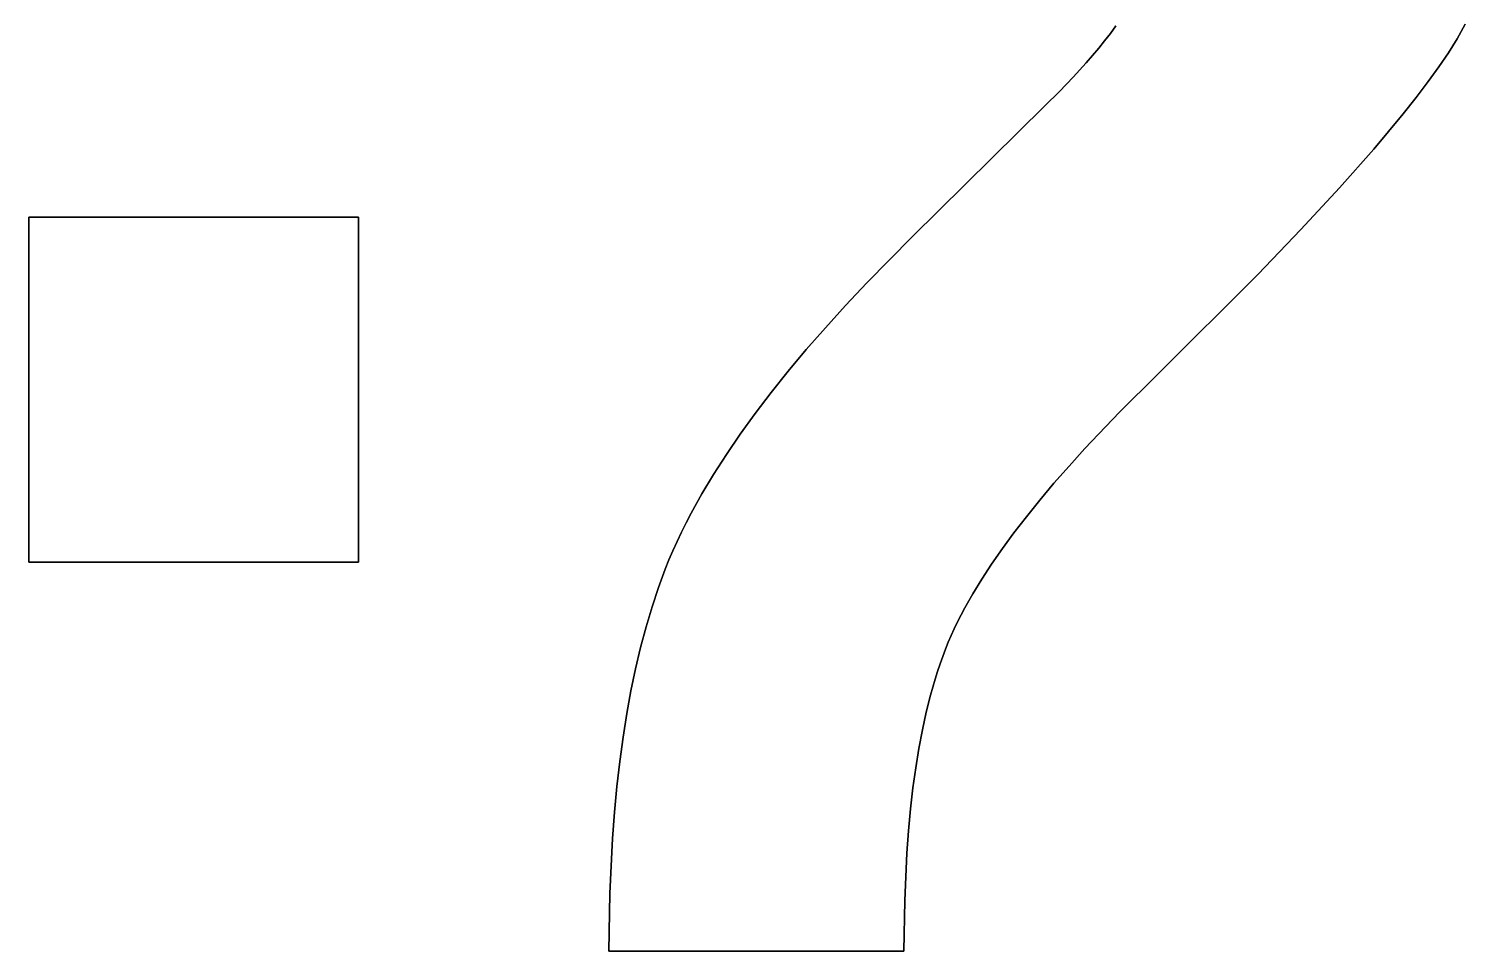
# Model space of a CAD drawing. Extents: x 2 to 30.6, y 1.7 to 37.1.
# Drawn here: x 1.99 to 29.54, y 1.65 to 19.34 of the extents above; entities that cross this region are included whole.
import ezdxf

# ---------------------------------------------------------------- set-up
doc = ezdxf.new("R2010")
doc.units = 0
doc.layers.add('DEFAULT', color=7, linetype='CONTINUOUS')

msp = doc.modelspace()

# ---------------------------------------------------------------- linework, layer by layer
at = {"layer": 'DEFAULT'}
for p, q in [((22.736, 19.247), (22.842, 19.39)), ((22.736, 19.247, 2.334), (22.842, 19.39, 2.334)), ((22.842, 19.39, 1.167), (22.736, 19.247, 1.167)), ((29.542, 19.42), (29.465, 19.28)), ((29.542, 19.42, 2.334), (29.465, 19.28, 2.334)), ((29.465, 19.28, 1.167), (29.542, 19.42, 1.167)), ((22.512, 18.963), (22.626, 19.105)), ((22.512, 18.963, 2.334), (22.626, 19.105, 2.334)), ((22.626, 19.105, 1.167), (22.512, 18.963, 1.167)), ((22.626, 19.105), (22.736, 19.247)), ((22.626, 19.105, 2.334), (22.736, 19.247, 2.334)), ((22.736, 19.247, 1.167), (22.626, 19.105, 1.167)), ((29.385, 19.143), (29.303, 19.008)), ((29.385, 19.143, 2.334), (29.303, 19.008, 2.334)), ((29.303, 19.008, 1.167), (29.385, 19.143, 1.167)), ((29.465, 19.28), (29.385, 19.143)), ((29.465, 19.28, 2.334), (29.385, 19.143, 2.334)), ((29.385, 19.143, 1.167), (29.465, 19.28, 1.167)), ((22.275, 18.683), (22.512, 18.963)), ((22.275, 18.683, 2.334), (22.512, 18.963, 2.334)), ((22.512, 18.963, 1.167), (22.275, 18.683, 1.167)), ((29.218, 18.876), (29.034, 18.606)), ((29.218, 18.876, 2.334), (29.034, 18.606, 2.334)), ((29.034, 18.606, 1.167), (29.218, 18.876, 1.167)), ((29.303, 19.008), (29.218, 18.876)), ((29.303, 19.008, 2.334), (29.218, 18.876, 2.334)), ((29.218, 18.876, 1.167), (29.303, 19.008, 1.167)), ((29.218, 18.876), (29.218, 18.876, 2.334)), ((22.023, 18.405), (22.275, 18.683)), ((22.023, 18.405, 2.334), (22.275, 18.683, 2.334)), ((22.275, 18.683, 1.167), (22.023, 18.405, 1.167)), ((29.034, 18.606), (28.828, 18.321)), ((29.034, 18.606, 2.334), (28.828, 18.321, 2.334)), ((28.828, 18.321, 1.167), (29.034, 18.606, 1.167)), ((21.758, 18.131), (22.023, 18.405)), ((21.758, 18.131, 2.334), (22.023, 18.405, 2.334)), ((22.023, 18.405, 1.167), (21.758, 18.131, 1.167)), ((28.828, 18.321), (28.601, 18.02)), ((28.828, 18.321, 2.334), (28.601, 18.02, 2.334)), ((28.601, 18.02, 1.167), (28.828, 18.321, 1.167)), ((21.479, 17.859), (21.758, 18.131)), ((21.479, 17.859, 2.334), (21.758, 18.131, 2.334)), ((21.758, 18.131, 1.167), (21.479, 17.859, 1.167)), ((28.601, 18.02), (28.351, 17.704)), ((28.601, 18.02, 2.334), (28.351, 17.704, 2.334)), ((28.351, 17.704, 1.167), (28.601, 18.02, 1.167)), ((18.937, 15.348), (21.479, 17.859)), ((18.937, 15.348, 2.334), (21.479, 17.859, 2.334)), ((21.479, 17.859, 1.167), (18.937, 15.348, 1.167)), ((21.479, 17.859, 2.334), (21.479, 17.859)), ((28.351, 17.704), (27.786, 17.026)), ((28.351, 17.704, 2.334), (27.786, 17.026, 2.334)), ((27.786, 17.026, 1.167), (28.351, 17.704, 1.167)), ((27.786, 17.026), (27.132, 16.286)), ((27.786, 17.026, 2.334), (27.132, 16.286, 2.334)), ((27.132, 16.286, 1.167), (27.786, 17.026, 1.167)), ((27.132, 16.286), (26.391, 15.484)), ((27.132, 16.286, 2.334), (26.391, 15.484, 2.334)), ((26.391, 15.484, 1.167), (27.132, 16.286, 1.167)), ((1.993, 15.721, -2.334), (8.318, 15.721, -2.334)), ((1.993, 15.721, -2.334), (1.993, 15.721)), ((1.993, 15.721), (8.318, 15.721)), ((1.993, 9.111, -2.334), (1.993, 15.721, -2.334)), ((1.993, 9.111), (1.993, 15.721)), ((8.318, 15.721, -1.167), (1.993, 15.721, -1.167)), ((1.993, 15.721, -1.167), (1.993, 9.111, -1.167)), ((5.156, 15.721, -2.334), (5.156, 15.721)), ((8.318, 15.721), (8.318, 15.721, -2.334)), ((8.318, 15.721, -2.334), (8.318, 9.111, -2.334)), ((8.318, 15.721), (8.318, 9.111)), ((8.318, 9.111, -1.167), (8.318, 15.721, -1.167)), ((26.391, 15.484), (25.562, 14.621)), ((26.391, 15.484, 2.334), (25.562, 14.621, 2.334)), ((25.562, 14.621, 1.167), (26.391, 15.484, 1.167)), ((18.063, 14.463), (18.937, 15.348)), ((18.063, 14.463, 2.334), (18.937, 15.348, 2.334)), ((18.937, 15.348, 1.167), (18.063, 14.463, 1.167)), ((18.937, 15.348), (18.937, 15.348, 2.334)), ((25.562, 14.621), (23.64, 12.71)), ((25.562, 14.621, 2.334), (23.64, 12.71, 2.334)), ((23.64, 12.71, 1.167), (25.562, 14.621, 1.167)), ((17.657, 14.03), (18.063, 14.463)), ((17.657, 14.03, 2.334), (18.063, 14.463, 2.334)), ((18.063, 14.463, 1.167), (17.657, 14.03, 1.167)), ((17.27, 13.603), (17.657, 14.03)), ((17.27, 13.603, 2.334), (17.657, 14.03, 2.334)), ((17.657, 14.03, 1.167), (17.27, 13.603, 1.167)), ((16.904, 13.183), (17.27, 13.603)), ((16.904, 13.183, 2.334), (17.27, 13.603, 2.334)), ((17.27, 13.603, 1.167), (16.904, 13.183, 1.167)), ((16.557, 12.769), (16.904, 13.183)), ((16.557, 12.769, 2.334), (16.904, 13.183, 2.334)), ((16.904, 13.183, 1.167), (16.557, 12.769, 1.167)), ((16.231, 12.361), (16.557, 12.769)), ((16.231, 12.361, 2.334), (16.557, 12.769, 2.334)), ((16.557, 12.769, 1.167), (16.231, 12.361, 1.167)), ((23.64, 12.71), (22.911, 11.986)), ((23.64, 12.71, 2.334), (22.911, 11.986, 2.334)), ((22.911, 11.986, 1.167), (23.64, 12.71, 1.167)), ((23.64, 12.71), (23.64, 12.71, 2.334)), ((1.993, 12.416, -2.334), (1.993, 12.416)), ((8.318, 12.416, -2.334), (8.318, 12.416)), ((15.925, 11.959), (16.231, 12.361)), ((15.925, 11.959, 2.334), (16.231, 12.361, 2.334)), ((16.231, 12.361, 1.167), (15.925, 11.959, 1.167)), ((15.639, 11.564), (15.925, 11.959)), ((15.639, 11.564, 2.334), (15.925, 11.959, 2.334)), ((15.925, 11.959, 1.167), (15.639, 11.564, 1.167)), ((22.911, 11.986), (22.249, 11.289)), ((22.911, 11.986, 2.334), (22.249, 11.289, 2.334)), ((22.249, 11.289, 1.167), (22.911, 11.986, 1.167)), ((15.374, 11.176), (15.639, 11.564)), ((15.374, 11.176, 2.334), (15.639, 11.564, 2.334)), ((15.639, 11.564, 1.167), (15.374, 11.176, 1.167)), ((15.128, 10.793), (15.374, 11.176)), ((15.128, 10.793, 2.334), (15.374, 11.176, 2.334)), ((15.374, 11.176, 1.167), (15.128, 10.793, 1.167)), ((22.249, 11.289), (21.943, 10.951)), ((22.249, 11.289, 2.334), (21.943, 10.951, 2.334)), ((21.943, 10.951, 1.167), (22.249, 11.289, 1.167)), ((14.902, 10.417), (15.128, 10.793)), ((14.902, 10.417, 2.334), (15.128, 10.793, 2.334)), ((15.128, 10.793, 1.167), (14.902, 10.417, 1.167)), ((21.943, 10.951), (21.654, 10.621)), ((21.943, 10.951, 2.334), (21.654, 10.621, 2.334)), ((21.654, 10.621, 1.167), (21.943, 10.951, 1.167)), ((21.654, 10.621), (21.381, 10.297)), ((21.654, 10.621, 2.334), (21.381, 10.297, 2.334)), ((21.381, 10.297, 1.167), (21.654, 10.621, 1.167)), ((14.697, 10.047), (14.902, 10.417)), ((14.697, 10.047, 2.334), (14.902, 10.417, 2.334)), ((14.902, 10.417, 1.167), (14.697, 10.047, 1.167)), ((21.381, 10.297), (21.126, 9.981)), ((21.381, 10.297, 2.334), (21.126, 9.981, 2.334)), ((21.126, 9.981, 1.167), (21.381, 10.297, 1.167)), ((14.602, 9.865), (14.697, 10.047)), ((14.602, 9.865, 2.334), (14.697, 10.047, 2.334)), ((14.697, 10.047, 1.167), (14.602, 9.865, 1.167)), ((21.126, 9.981), (20.887, 9.672)), ((21.126, 9.981, 2.334), (20.887, 9.672, 2.334)), ((20.887, 9.672, 1.167), (21.126, 9.981, 1.167)), ((14.426, 9.504), (14.512, 9.684)), ((14.426, 9.504, 2.334), (14.512, 9.684, 2.334)), ((14.512, 9.684, 1.167), (14.426, 9.504, 1.167)), ((14.512, 9.684), (14.602, 9.865)), ((14.512, 9.684, 2.334), (14.602, 9.865, 2.334)), ((14.602, 9.865, 1.167), (14.512, 9.684, 1.167)), ((20.887, 9.672), (20.665, 9.369)), ((20.887, 9.672, 2.334), (20.665, 9.369, 2.334)), ((20.665, 9.369, 1.167), (20.887, 9.672, 1.167)), ((14.346, 9.327), (14.426, 9.504)), ((14.346, 9.327, 2.334), (14.426, 9.504, 2.334)), ((14.426, 9.504, 1.167), (14.346, 9.327, 1.167)), ((20.665, 9.369), (20.459, 9.074)), ((20.665, 9.369, 2.334), (20.459, 9.074, 2.334)), ((20.459, 9.074, 1.167), (20.665, 9.369, 1.167)), ((8.318, 9.111, -2.334), (1.993, 9.111, -2.334)), ((8.318, 9.111), (1.993, 9.111)), ((1.993, 9.111), (1.993, 9.111, -2.334)), ((1.993, 9.111, -1.167), (8.318, 9.111, -1.167)), ((5.156, 9.111, -2.334), (5.156, 9.111)), ((8.318, 9.111), (8.318, 9.111, -2.334)), ((14.201, 8.976), (14.271, 9.151)), ((14.201, 8.976, 2.334), (14.271, 9.151, 2.334)), ((14.271, 9.151, 1.167), (14.201, 8.976, 1.167)), ((14.271, 9.151), (14.346, 9.327)), ((14.271, 9.151, 2.334), (14.346, 9.327, 2.334)), ((14.346, 9.327, 1.167), (14.271, 9.151, 1.167)), ((14.07, 8.621), (14.201, 8.976)), ((14.07, 8.621, 2.334), (14.201, 8.976, 2.334)), ((14.201, 8.976, 1.167), (14.07, 8.621, 1.167)), ((14.201, 8.976), (14.201, 8.976, 2.334)), ((20.459, 9.074), (20.27, 8.786)), ((20.459, 9.074, 2.334), (20.27, 8.786, 2.334)), ((20.27, 8.786, 1.167), (20.459, 9.074, 1.167)), ((13.948, 8.253), (14.07, 8.621)), ((13.948, 8.253, 2.334), (14.07, 8.621, 2.334)), ((14.07, 8.621, 1.167), (13.948, 8.253, 1.167)), ((20.27, 8.786), (20.099, 8.505)), ((20.27, 8.786, 2.334), (20.099, 8.505, 2.334)), ((20.099, 8.505, 1.167), (20.27, 8.786, 1.167)), ((20.019, 8.367), (19.943, 8.231)), ((20.019, 8.367, 2.334), (19.943, 8.231, 2.334)), ((19.943, 8.231, 1.167), (20.019, 8.367, 1.167)), ((20.099, 8.505), (20.019, 8.367)), ((20.099, 8.505, 2.334), (20.019, 8.367, 2.334)), ((20.019, 8.367, 1.167), (20.099, 8.505, 1.167)), ((13.834, 7.871), (13.948, 8.253)), ((13.834, 7.871, 2.334), (13.948, 8.253, 2.334)), ((13.948, 8.253, 1.167), (13.834, 7.871, 1.167)), ((19.872, 8.097), (19.805, 7.964)), ((19.872, 8.097, 2.334), (19.805, 7.964, 2.334)), ((19.805, 7.964, 1.167), (19.872, 8.097, 1.167)), ((19.943, 8.231), (19.872, 8.097)), ((19.943, 8.231, 2.334), (19.872, 8.097, 2.334)), ((19.872, 8.097, 1.167), (19.943, 8.231, 1.167)), ((13.728, 7.475), (13.834, 7.871)), ((13.728, 7.475, 2.334), (13.834, 7.871, 2.334)), ((13.834, 7.871, 1.167), (13.728, 7.475, 1.167)), ((19.742, 7.834), (19.683, 7.705)), ((19.742, 7.834, 2.334), (19.683, 7.705, 2.334)), ((19.683, 7.705, 1.167), (19.742, 7.834, 1.167)), ((19.805, 7.964), (19.742, 7.834)), ((19.805, 7.964, 2.334), (19.742, 7.834, 2.334)), ((19.742, 7.834, 1.167), (19.805, 7.964, 1.167)), ((13.631, 7.066), (13.728, 7.475)), ((13.631, 7.066, 2.334), (13.728, 7.475, 2.334)), ((13.728, 7.475, 1.167), (13.631, 7.066, 1.167)), ((19.574, 7.441), (19.522, 7.303)), ((19.574, 7.441, 2.334), (19.522, 7.303, 2.334)), ((19.522, 7.303, 1.167), (19.574, 7.441, 1.167)), ((19.628, 7.575), (19.574, 7.441)), ((19.628, 7.575, 2.334), (19.574, 7.441, 2.334)), ((19.574, 7.441, 1.167), (19.628, 7.575, 1.167)), ((19.683, 7.705), (19.628, 7.575)), ((19.683, 7.705, 2.334), (19.628, 7.575, 2.334)), ((19.628, 7.575, 1.167), (19.683, 7.705, 1.167)), ((19.683, 7.705), (19.683, 7.705, 2.334)), ((19.522, 7.303), (19.471, 7.162)), ((19.522, 7.303, 2.334), (19.471, 7.162, 2.334)), ((19.471, 7.162, 1.167), (19.522, 7.303, 1.167)), ((13.543, 6.642), (13.631, 7.066)), ((13.543, 6.642, 2.334), (13.631, 7.066, 2.334)), ((13.631, 7.066, 1.167), (13.543, 6.642, 1.167)), ((19.423, 7.016), (19.376, 6.867)), ((19.423, 7.016, 2.334), (19.376, 6.867, 2.334)), ((19.376, 6.867, 1.167), (19.423, 7.016, 1.167)), ((19.471, 7.162), (19.423, 7.016)), ((19.471, 7.162, 2.334), (19.423, 7.016, 2.334)), ((19.423, 7.016, 1.167), (19.471, 7.162, 1.167)), ((13.462, 6.205), (13.543, 6.642)), ((13.462, 6.205, 2.334), (13.543, 6.642, 2.334)), ((13.543, 6.642, 1.167), (13.462, 6.205, 1.167)), ((19.376, 6.867), (19.287, 6.558)), ((19.376, 6.867, 2.334), (19.287, 6.558, 2.334)), ((19.287, 6.558, 1.167), (19.376, 6.867, 1.167)), ((19.287, 6.558), (19.206, 6.233)), ((19.287, 6.558, 2.334), (19.206, 6.233, 2.334)), ((19.206, 6.233, 1.167), (19.287, 6.558, 1.167)), ((13.391, 5.754), (13.462, 6.205)), ((13.391, 5.754, 2.334), (13.462, 6.205, 2.334)), ((13.462, 6.205, 1.167), (13.391, 5.754, 1.167)), ((19.206, 6.233), (19.132, 5.892)), ((19.206, 6.233, 2.334), (19.132, 5.892, 2.334)), ((19.132, 5.892, 1.167), (19.206, 6.233, 1.167)), ((19.132, 5.892), (19.064, 5.537)), ((19.132, 5.892, 2.334), (19.064, 5.537, 2.334)), ((19.064, 5.537, 1.167), (19.132, 5.892, 1.167)), ((13.327, 5.289), (13.391, 5.754)), ((13.327, 5.289, 2.334), (13.391, 5.754, 2.334)), ((13.391, 5.754, 1.167), (13.327, 5.289, 1.167)), ((19.064, 5.537), (19.004, 5.166)), ((19.064, 5.537, 2.334), (19.004, 5.166, 2.334)), ((19.004, 5.166, 1.167), (19.064, 5.537, 1.167)), ((13.273, 4.811), (13.327, 5.289)), ((13.273, 4.811, 2.334), (13.327, 5.289, 2.334)), ((13.327, 5.289, 1.167), (13.273, 4.811, 1.167)), ((19.004, 5.166), (18.951, 4.78)), ((19.004, 5.166, 2.334), (18.951, 4.78, 2.334)), ((18.951, 4.78, 1.167), (19.004, 5.166, 1.167)), ((13.226, 4.318), (13.273, 4.811)), ((13.226, 4.318, 2.334), (13.273, 4.811, 2.334)), ((13.273, 4.811, 1.167), (13.226, 4.318, 1.167)), ((18.951, 4.78), (18.905, 4.379)), ((18.951, 4.78, 2.334), (18.905, 4.379, 2.334)), ((18.905, 4.379, 1.167), (18.951, 4.78, 1.167)), ((13.188, 3.812), (13.226, 4.318)), ((13.188, 3.812, 2.334), (13.226, 4.318, 2.334)), ((13.226, 4.318, 1.167), (13.188, 3.812, 1.167)), ((18.905, 4.379), (18.866, 3.962)), ((18.905, 4.379, 2.334), (18.866, 3.962, 2.334)), ((18.866, 3.962, 1.167), (18.905, 4.379, 1.167)), ((18.866, 3.962), (18.834, 3.53)), ((18.866, 3.962, 2.334), (18.834, 3.53, 2.334)), ((18.834, 3.53, 1.167), (18.866, 3.962, 1.167)), ((13.137, 2.759), (13.188, 3.812)), ((13.137, 2.759, 2.334), (13.188, 3.812, 2.334)), ((13.188, 3.812, 1.167), (13.137, 2.759, 1.167)), ((18.834, 3.53), (18.792, 2.621)), ((18.834, 3.53, 2.334), (18.792, 2.621, 2.334)), ((18.792, 2.621, 1.167), (18.834, 3.53, 1.167)), ((13.121, 1.65), (13.137, 2.759)), ((13.121, 1.65, 2.334), (13.137, 2.759, 2.334)), ((13.137, 2.759, 1.167), (13.121, 1.65, 1.167)), ((18.792, 2.621), (18.778, 1.65)), ((18.792, 2.621, 2.334), (18.778, 1.65, 2.334)), ((18.778, 1.65, 1.167), (18.792, 2.621, 1.167)), ((13.121, 1.65, 2.334), (13.121, 1.65)), ((18.778, 1.65), (13.121, 1.65)), ((18.778, 1.65, 2.334), (13.121, 1.65, 2.334)), ((13.121, 1.65, 1.167), (18.778, 1.65, 1.167)), ((15.949, 1.65), (15.949, 1.65, 2.334)), ((18.778, 1.65, 2.334), (18.778, 1.65))]:
    msp.add_line(p, q, dxfattribs=at)

doc.saveas('drawing.dxf')
